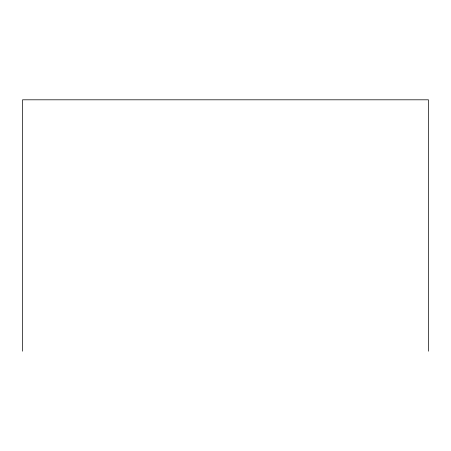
<?xml version="1.0" encoding="UTF-8"?>
<svg xmlns="http://www.w3.org/2000/svg" width="451" height="451" viewBox="0 0 451 451"><rect width="100%" height="100%" fill="white"/><g stroke="black" fill="none" stroke-linecap="round" stroke-linejoin="round"><path stroke-width="0.68" d="M428.45 351.194L428.45 99.806L22.55 99.806L22.55 351.194"/></g></svg>
